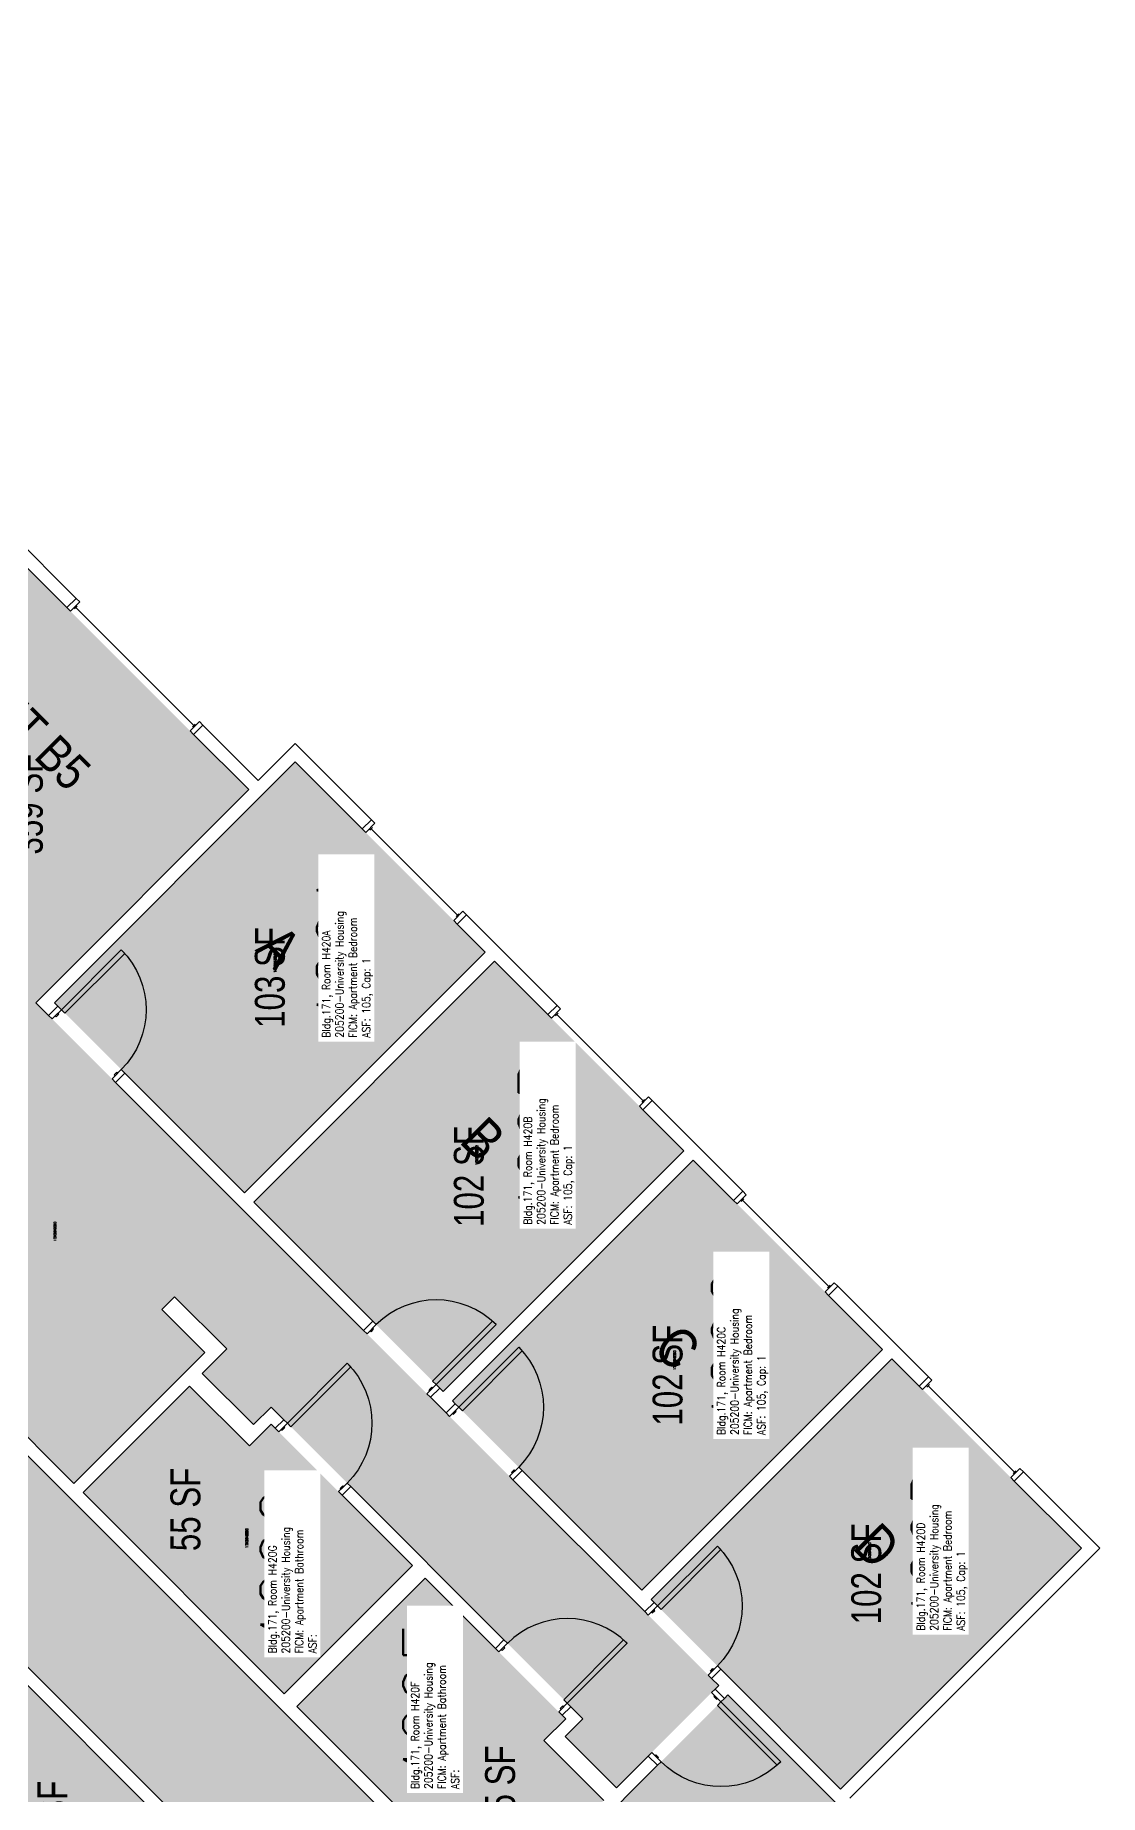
# Model space of a CAD drawing. Header units: inches. Extents: x -105 to 3698, y -798 to 1624.
# Drawn here: x 3008 to 3436, y 595 to 1302 of the extents above; entities that cross this region are included whole.
import ezdxf
from ezdxf.enums import TextEntityAlignment as Align

# ---------------------------------------------------------------- set-up
doc = ezdxf.new("R2010")
doc.units = ezdxf.units.IN
doc.header["$LTSCALE"] = 96
doc.header["$MEASUREMENT"] = 0
for name, color, linetype in [('A-AREA-IDEN', 1, 'Continuous'), ('A-DOOR', 2, 'Continuous'), ('A-GLAZ', 1, 'Continuous'), ('A-IDEN-RNUM', 7, 'Continuous'), ('A-IDEN-SNUM', 4, 'Continuous'), ('A-IDEN-VNUM', 4, 'Continuous'), ('A-WALL', 5, 'Continuous'), ('AREA-TEXT', 3, 'Continuous'), ('Rooms-Category-Color', 7, 'Continuous'), ('Rooms-College-Color', 7, 'Continuous'), ('Rooms-Department-Color', 7, 'Continuous'), ('Rooms-Division-Color', 7, 'Continuous'), ('Rooms-Information', 7, 'Continuous')]:
    doc.layers.add(name, color=color, linetype=linetype)
doc.styles.add('AREA', font='arial.ttf', dxfattribs={"width": 0.75, "height": 12})
doc.styles.add('ROOMSNUMBER', font='txt.shx', dxfattribs={"height": 0.03})
doc.styles.add('ROOMVNUMBER', font='simplex.shx', dxfattribs={"width": 0.85})
doc.styles.get("Standard").update_dxf_attribs({"font": 'ARIALN.TTF'})

msp = doc.modelspace()

# ---------------------------------------------------------------- hatches: boundary and pattern name
at = {"layer": 'Rooms-Category-Color', "true_color": 0xadadad}
msp.add_hatch(color=253, dxfattribs=at).paths.add_polyline_path([(3325.5, 326.52), (3367.93, 368.94), (2882.39, 854.48), (2900.07, 872.16), (2858.26, 913.97), (2840.58, 896.29), (2753.26, 983.61), (2770.94, 1001.29), (2712.73, 1059.5), (2695.05, 1041.82), (2434.81, 1302.06), (2392.39, 1259.63), (2652.63, 999.4), (2634.95, 981.72), (2693.16, 923.51), (2710.84, 941.18), (2840.97, 811.05), (2823.29, 793.37), (2881.51, 735.16), (2899.18, 752.84), (3195.04, 456.98), (3223.33, 428.69), (3227.57, 424.45), (3228.01, 424.89), (3271.06, 381.85), (3305.44, 347.47), (3304.94, 346.97)])
at = {"layer": 'Rooms-Category-Color', "true_color": 0x728ef3}
for points in [[(2998.38, 1094.88), (3094.19, 999.06), (3008.63, 913.5), (3282.9, 639.24), (3241.89, 598.22), (3221.29, 618.82), (3228.36, 625.89), (3103.15, 751.1), (3096.08, 744.03), (3075.48, 764.63), (3085.28, 774.43), (3064.34, 795.38), (3059.21, 790.25), (2979.93, 869.54), (2937.24, 826.85), (2932.12, 831.98), (2922.22, 822.08), (2889.55, 854.75), (2907.23, 872.43), (2891.69, 887.96), (2861.97, 917.68), (2863.39, 919.1), (2859.94, 922.54), (2840.85, 903.45), (2823.9, 920.4), (2878.17, 974.67), (2895.12, 957.72), (2886.81, 949.41), (2890.26, 945.97), (2902.01, 957.72), (2881.62, 978.12)], [(3189.13, 933.82), (3112.76, 1010.19), (3016.06, 913.5), (3092.43, 837.13)], [(3268.94, 854.01), (3192.84, 930.11), (3096.14, 833.42), (3172.25, 757.31)], [(3076.45, 773.02), (3023.86, 720.43), (2927.34, 816.95), (2979.93, 869.54)], [(3348.76, 774.2), (3272.66, 850.3), (3175.96, 753.6), (3252.06, 677.5)], [(3352.46, 770.49), (3428.56, 694.39), (3331.87, 597.69), (3255.76, 673.8)], [(3027.58, 716.72), (3108.32, 635.98), (3159.85, 687.51), (3103.15, 744.21), (3094.4, 735.46), (3070.36, 759.5)], [(3164.98, 682.38), (3113.45, 630.85), (3193.98, 550.32), (3236.76, 593.1), (3212.72, 617.14), (3221.47, 625.89)], [(3064.32, 580.27), (3021.54, 537.49), (2997.5, 561.53), (2986.01, 550.04), (2930.05, 606), (2984.32, 660.27)], [(3197.69, 546.6), (3281.66, 462.64), (3370.58, 551.55), (3286.61, 635.52)]]:
    msp.add_hatch(color=171, dxfattribs=at).paths.add_polyline_path(points)
at = {"layer": 'Rooms-College-Color', "true_color": 0xadadad}
for points in [[(3325.5, 326.52), (3367.93, 368.94), (2882.39, 854.48), (2900.07, 872.16), (2858.26, 913.97), (2840.58, 896.29), (2753.26, 983.61), (2770.94, 1001.29), (2712.73, 1059.5), (2695.05, 1041.82), (2434.81, 1302.06), (2392.39, 1259.63), (2652.63, 999.4), (2634.95, 981.72), (2693.16, 923.51), (2710.84, 941.18), (2840.97, 811.05), (2823.29, 793.37), (2881.51, 735.16), (2899.18, 752.84), (3195.04, 456.98), (3223.33, 428.69), (3227.57, 424.45), (3228.01, 424.89), (3271.06, 381.85), (3305.44, 347.47), (3304.94, 346.97)], [(2998.38, 1094.88), (3094.19, 999.06), (3008.63, 913.5), (3282.9, 639.24), (3241.89, 598.22), (3221.29, 618.82), (3228.36, 625.89), (3103.15, 751.1), (3096.08, 744.03), (3075.48, 764.63), (3085.28, 774.43), (3064.34, 795.38), (3059.21, 790.25), (2979.93, 869.54), (2937.24, 826.85), (2932.12, 831.98), (2922.22, 822.08), (2889.55, 854.75), (2907.23, 872.43), (2891.69, 887.96), (2861.97, 917.68), (2863.39, 919.1), (2859.94, 922.54), (2840.85, 903.45), (2823.9, 920.4), (2878.17, 974.67), (2895.12, 957.72), (2886.81, 949.41), (2890.26, 945.97), (2902.01, 957.72), (2881.62, 978.12)], [(3189.13, 933.82), (3112.76, 1010.19), (3016.06, 913.5), (3092.43, 837.13)], [(3268.94, 854.01), (3192.84, 930.11), (3096.14, 833.42), (3172.25, 757.31)], [(3076.45, 773.02), (3023.86, 720.43), (2927.34, 816.95), (2979.93, 869.54)], [(3348.76, 774.2), (3272.66, 850.3), (3175.96, 753.6), (3252.06, 677.5)], [(3352.46, 770.49), (3428.56, 694.39), (3331.87, 597.69), (3255.76, 673.8)], [(3027.58, 716.72), (3108.32, 635.98), (3159.85, 687.51), (3103.15, 744.21), (3094.4, 735.46), (3070.36, 759.5)], [(3164.98, 682.38), (3113.45, 630.85), (3193.98, 550.32), (3236.76, 593.1), (3212.72, 617.14), (3221.47, 625.89)], [(3064.32, 580.27), (3021.54, 537.49), (2997.5, 561.53), (2986.01, 550.04), (2930.05, 606), (2984.32, 660.27)], [(3197.69, 546.6), (3281.66, 462.64), (3370.58, 551.55), (3286.61, 635.52)]]:
    msp.add_hatch(color=253, dxfattribs=at).paths.add_polyline_path(points)
at = {"layer": 'Rooms-Department-Color', "true_color": 0xacacac}
msp.add_hatch(color=253, dxfattribs=at).paths.add_polyline_path([(3325.5, 326.52), (3367.93, 368.94), (2882.39, 854.48), (2900.07, 872.16), (2858.26, 913.97), (2840.58, 896.29), (2753.26, 983.61), (2770.94, 1001.29), (2712.73, 1059.5), (2695.05, 1041.82), (2434.81, 1302.06), (2392.39, 1259.63), (2652.63, 999.4), (2634.95, 981.72), (2693.16, 923.51), (2710.84, 941.18), (2840.97, 811.05), (2823.29, 793.37), (2881.51, 735.16), (2899.18, 752.84), (3195.04, 456.98), (3223.33, 428.69), (3227.57, 424.45), (3228.01, 424.89), (3271.06, 381.85), (3305.44, 347.47), (3304.94, 346.97)])
at = {"layer": 'Rooms-Department-Color', "true_color": 0x604aed}
for points in [[(2998.38, 1094.88), (3094.19, 999.06), (3008.63, 913.5), (3282.9, 639.24), (3241.89, 598.22), (3221.29, 618.82), (3228.36, 625.89), (3103.15, 751.1), (3096.08, 744.03), (3075.48, 764.63), (3085.28, 774.43), (3064.34, 795.38), (3059.21, 790.25), (2979.93, 869.54), (2937.24, 826.85), (2932.12, 831.98), (2922.22, 822.08), (2889.55, 854.75), (2907.23, 872.43), (2891.69, 887.96), (2861.97, 917.68), (2863.39, 919.1), (2859.94, 922.54), (2840.85, 903.45), (2823.9, 920.4), (2878.17, 974.67), (2895.12, 957.72), (2886.81, 949.41), (2890.26, 945.97), (2902.01, 957.72), (2881.62, 978.12)], [(3189.13, 933.82), (3112.76, 1010.19), (3016.06, 913.5), (3092.43, 837.13)], [(3268.94, 854.01), (3192.84, 930.11), (3096.14, 833.42), (3172.25, 757.31)], [(3076.45, 773.02), (3023.86, 720.43), (2927.34, 816.95), (2979.93, 869.54)], [(3348.76, 774.2), (3272.66, 850.3), (3175.96, 753.6), (3252.06, 677.5)], [(3352.46, 770.49), (3428.56, 694.39), (3331.87, 597.69), (3255.76, 673.8)], [(3027.58, 716.72), (3108.32, 635.98), (3159.85, 687.51), (3103.15, 744.21), (3094.4, 735.46), (3070.36, 759.5)], [(3164.98, 682.38), (3113.45, 630.85), (3193.98, 550.32), (3236.76, 593.1), (3212.72, 617.14), (3221.47, 625.89)], [(3064.32, 580.27), (3021.54, 537.49), (2997.5, 561.53), (2986.01, 550.04), (2930.05, 606), (2984.32, 660.27)], [(3197.69, 546.6), (3281.66, 462.64), (3370.58, 551.55), (3286.61, 635.52)]]:
    msp.add_hatch(color=173, dxfattribs=at).paths.add_polyline_path(points)
at = {"layer": 'Rooms-Division-Color', "true_color": 0xadadad}
msp.add_hatch(color=253, dxfattribs=at).paths.add_polyline_path([(3325.5, 326.52), (3367.93, 368.94), (2882.39, 854.48), (2900.07, 872.16), (2858.26, 913.97), (2840.58, 896.29), (2753.26, 983.61), (2770.94, 1001.29), (2712.73, 1059.5), (2695.05, 1041.82), (2434.81, 1302.06), (2392.39, 1259.63), (2652.63, 999.4), (2634.95, 981.72), (2693.16, 923.51), (2710.84, 941.18), (2840.97, 811.05), (2823.29, 793.37), (2881.51, 735.16), (2899.18, 752.84), (3195.04, 456.98), (3223.33, 428.69), (3227.57, 424.45), (3228.01, 424.89), (3271.06, 381.85), (3305.44, 347.47), (3304.94, 346.97)])
at = {"layer": 'Rooms-Division-Color', "true_color": 0x604aed}
for points in [[(2998.38, 1094.88), (3094.19, 999.06), (3008.63, 913.5), (3282.9, 639.24), (3241.89, 598.22), (3221.29, 618.82), (3228.36, 625.89), (3103.15, 751.1), (3096.08, 744.03), (3075.48, 764.63), (3085.28, 774.43), (3064.34, 795.38), (3059.21, 790.25), (2979.93, 869.54), (2937.24, 826.85), (2932.12, 831.98), (2922.22, 822.08), (2889.55, 854.75), (2907.23, 872.43), (2891.69, 887.96), (2861.97, 917.68), (2863.39, 919.1), (2859.94, 922.54), (2840.85, 903.45), (2823.9, 920.4), (2878.17, 974.67), (2895.12, 957.72), (2886.81, 949.41), (2890.26, 945.97), (2902.01, 957.72), (2881.62, 978.12)], [(3189.13, 933.82), (3112.76, 1010.19), (3016.06, 913.5), (3092.43, 837.13)], [(3268.94, 854.01), (3192.84, 930.11), (3096.14, 833.42), (3172.25, 757.31)], [(3076.45, 773.02), (3023.86, 720.43), (2927.34, 816.95), (2979.93, 869.54)], [(3348.76, 774.2), (3272.66, 850.3), (3175.96, 753.6), (3252.06, 677.5)], [(3352.46, 770.49), (3428.56, 694.39), (3331.87, 597.69), (3255.76, 673.8)], [(3027.58, 716.72), (3108.32, 635.98), (3159.85, 687.51), (3103.15, 744.21), (3094.4, 735.46), (3070.36, 759.5)], [(3164.98, 682.38), (3113.45, 630.85), (3193.98, 550.32), (3236.76, 593.1), (3212.72, 617.14), (3221.47, 625.89)], [(3064.32, 580.27), (3021.54, 537.49), (2997.5, 561.53), (2986.01, 550.04), (2930.05, 606), (2984.32, 660.27)], [(3197.69, 546.6), (3281.66, 462.64), (3370.58, 551.55), (3286.61, 635.52)]]:
    msp.add_hatch(color=173, dxfattribs=at).paths.add_polyline_path(points)

# ---------------------------------------------------------------- linework, layer by layer
at = {"layer": 'A-DOOR'}
for points in [[(3018.89, 910.68), (3020.3, 909.26), (3044.34, 933.3), (3042.93, 934.72)], [(3015.18, 906.96), (3013.76, 908.38), (3017.47, 912.09), (3018.89, 910.68)], [(3016.41, 908.2), (3016.77, 907.85), (3017.83, 908.91), (3017.47, 909.26)], [(3039.22, 882.92), (3040.63, 881.51), (3044.34, 885.22), (3042.93, 886.63)], [(3040.45, 884.16), (3040.1, 884.51), (3041.16, 885.57), (3041.52, 885.22)], [(3141.66, 780.48), (3140.25, 781.89), (3143.96, 785.61), (3145.37, 784.19)], [(3169.41, 760.15), (3168, 761.56), (3192.04, 785.61), (3193.46, 784.19)], [(3142.9, 781.72), (3143.25, 781.36), (3144.31, 782.42), (3143.96, 782.78)], [(3178.52, 751.05), (3179.93, 749.63), (3203.97, 773.67), (3202.56, 775.09)], [(3109.64, 744.62), (3111.05, 743.2), (3135.1, 767.24), (3133.68, 768.66)], [(3165.7, 756.44), (3167.12, 755.02), (3170.83, 758.74), (3169.41, 760.15)], [(3166.94, 757.68), (3166.59, 758.03), (3167.65, 759.09), (3168, 758.74)], [(3174.81, 747.33), (3173.39, 748.75), (3177.1, 752.46), (3178.52, 751.05)], [(3176.04, 748.57), (3176.4, 748.22), (3177.46, 749.28), (3177.1, 749.63)], [(3106.19, 741.17), (3104.78, 742.58), (3108.23, 746.03), (3109.64, 744.62)], [(3107.17, 742.14), (3107.52, 741.79), (3108.58, 742.85), (3108.23, 743.2)], [(3198.85, 723.29), (3200.26, 721.88), (3203.97, 725.59), (3202.56, 727)], [(3200.08, 724.53), (3199.73, 724.88), (3200.79, 725.94), (3201.14, 725.59)], [(3130.23, 717.13), (3131.65, 715.71), (3135.1, 719.16), (3133.68, 720.58)], [(3131.21, 718.1), (3130.85, 718.45), (3131.91, 719.51), (3132.27, 719.16)], [(3258.33, 671.23), (3259.75, 669.82), (3283.79, 693.86), (3282.37, 695.27)], [(3254.62, 667.52), (3253.21, 668.93), (3256.92, 672.65), (3258.33, 671.23)], [(3255.86, 668.76), (3256.21, 668.4), (3257.27, 669.46), (3256.92, 669.82)], [(3194.6, 652.76), (3193.19, 654.17), (3196.64, 657.62), (3198.05, 656.21)], [(3222.09, 632.16), (3220.68, 633.58), (3244.72, 657.62), (3246.13, 656.21)], [(3195.58, 653.73), (3195.93, 653.38), (3196.99, 654.44), (3196.64, 654.79)], [(3278.66, 643.48), (3280.08, 642.06), (3283.79, 645.78), (3282.37, 647.19)], [(3279.9, 644.71), (3279.55, 645.07), (3280.61, 646.13), (3280.96, 645.78)], [(3280.08, 636.41), (3281.49, 637.82), (3285.2, 634.11), (3283.79, 632.69)], [(3218.65, 628.72), (3220.06, 627.3), (3223.51, 630.75), (3222.09, 632.16)], [(3219.62, 629.69), (3219.26, 630.04), (3220.33, 631.1), (3220.68, 630.75)], [(3281.31, 635.17), (3280.96, 634.82), (3282.02, 633.75), (3282.37, 634.11)], [(3283.79, 632.69), (3282.37, 631.28), (3306.42, 607.24), (3307.83, 608.65)], [(3256.03, 612.36), (3254.62, 610.95), (3258.33, 607.24), (3259.75, 608.65)], [(3257.27, 611.13), (3257.63, 611.48), (3258.69, 610.42), (3258.33, 610.07)]]:
    msp.add_lwpolyline(points, close=True, dxfattribs=at)
at = {"layer": 'A-DOOR', "extrusion": (0, 0, -1)}
for centre, start, end in [((-3018.89, 910.68), 135, 225), ((-3178.52, 751.05), 135, 225), ((-3109.64, 744.62), 135, 225), ((-3258.33, 671.23), 135, 225), ((-3283.79, 632.69), 225, 315)]:
    msp.add_arc(centre, 34, start, end, dxfattribs=at)
at = {"layer": 'A-DOOR'}
for centre in [(3169.41, 760.15), (3222.09, 632.16)]:
    msp.add_arc(centre, 34, 45, 135, dxfattribs=at)
at = {"layer": 'A-GLAZ'}
for p, q in [((3024.19, 1071.73), (3025.25, 1072.79)), ((3024.72, 1072.26), (3072.09, 1024.88)), ((3071.56, 1024.35), (3072.62, 1025.41)), ((3142.78, 982.83), (3143.84, 983.89)), ((3143.31, 983.36), (3177.96, 948.71)), ((3177.43, 948.18), (3178.49, 949.24)), ((3217.37, 908.24), (3218.43, 909.3)), ((3217.9, 908.77), (3252.54, 874.13)), ((3252.01, 873.6), (3253.07, 874.66)), ((3291.96, 833.64), (3293.03, 834.7)), ((3292.5, 834.17), (3327.14, 799.53)), ((3326.61, 799), (3327.67, 800.06)), ((3366.51, 759.1), (3367.57, 760.16)), ((3367.04, 759.63), (3401.69, 724.98)), ((3401.16, 724.45), (3402.22, 725.51))]:
    msp.add_line(p, q, dxfattribs=at)
for points in [[(3026.22, 1074.47), (3024.8, 1075.88), (3021.09, 1072.17), (3022.51, 1070.75)], [(3074.3, 1026.38), (3075.72, 1024.97), (3072, 1021.26), (3070.59, 1022.67)], [(3144.82, 985.57), (3143.4, 986.98), (3139.69, 983.27), (3141.1, 981.85)], [(3180.17, 950.21), (3181.58, 948.8), (3177.87, 945.09), (3176.46, 946.5)], [(3219.4, 910.98), (3217.98, 912.4), (3214.27, 908.69), (3215.69, 907.27)], [(3254.75, 875.63), (3256.17, 874.21), (3252.46, 870.5), (3251.04, 871.92)], [(3294, 836.38), (3292.58, 837.8), (3288.87, 834.09), (3290.29, 832.67)], [(3329.35, 801.03), (3330.77, 799.61), (3327.06, 795.9), (3325.64, 797.32)], [(3368.54, 761.84), (3367.13, 763.25), (3363.42, 759.54), (3364.83, 758.13)], [(3403.9, 726.48), (3405.31, 725.07), (3401.6, 721.36), (3400.19, 722.77)]]:
    msp.add_lwpolyline(points, close=True, dxfattribs=at)
at = {"layer": 'A-WALL'}
for p, q in [((2998.38, 1102.3), (3024.8, 1075.88)), ((3021.09, 1072.17), (2998.38, 1094.88)), ((3024.8, 1075.88), (3021.09, 1072.17)), ((3072, 1021.26), (3075.72, 1024.97)), ((3075.72, 1024.97), (3097.91, 1002.78)), ((3094.2, 999.06), (3072, 1021.26)), ((3097.91, 1002.78), (3112.76, 1017.63)), ((3112.76, 1017.63), (3143.4, 986.98)), ((3112.76, 1010.2), (3016.06, 913.5)), ((3139.69, 983.27), (3112.76, 1010.2)), ((3008.64, 913.5), (3094.2, 999.06)), ((3143.4, 986.98), (3139.69, 983.27)), ((3177.87, 945.09), (3181.58, 948.8)), ((3181.58, 948.8), (3217.98, 912.4)), ((3189.12, 933.83), (3177.87, 945.09)), ((3092.43, 837.14), (3189.12, 933.83)), ((3192.84, 930.12), (3096.14, 833.42)), ((3214.27, 908.69), (3192.84, 930.12)), ((3013.76, 908.38), (3008.64, 913.5)), ((3017.47, 912.09), (3013.76, 908.38)), ((3016.06, 913.5), (3017.47, 912.09)), ((3217.98, 912.4), (3214.27, 908.69)), ((3040.63, 881.51), (3044.34, 885.22)), ((3044.34, 885.22), (3092.43, 837.14)), ((3140.25, 781.89), (3040.63, 881.51)), ((3252.46, 870.5), (3256.17, 874.21)), ((3268.94, 854.02), (3252.46, 870.5)), ((3256.17, 874.21), (3292.58, 837.8)), ((3190.72, 546.16), (2882.39, 854.48)), ((3172.24, 757.32), (3268.94, 854.02)), ((3272.65, 850.31), (3175.95, 753.61)), ((3288.87, 834.09), (3272.65, 850.31)), ((3292.58, 837.8), (3288.87, 834.09)), ((3096.14, 833.42), (3143.96, 785.61)), ((2927.35, 816.95), (3023.87, 720.43)), ((3327.06, 795.9), (3330.77, 799.61)), ((3330.77, 799.61), (3367.13, 763.25)), ((3059.21, 790.25), (3064.34, 795.38)), ((3064.34, 795.38), (3085.29, 774.43)), ((3348.75, 774.2), (3327.06, 795.9)), ((3076.45, 773.02), (3059.21, 790.25)), ((3143.96, 785.61), (3140.25, 781.89)), ((3023.87, 720.43), (3076.45, 773.02)), ((3085.29, 774.43), (3075.49, 764.63)), ((3252.06, 677.51), (3348.75, 774.2)), ((3352.47, 770.49), (3255.77, 673.79)), ((3363.42, 759.54), (3352.47, 770.49)), ((3075.49, 764.63), (3096.08, 744.03)), ((3367.13, 763.25), (3363.42, 759.54)), ((3070.36, 759.5), (3027.58, 716.72)), ((3094.4, 735.46), (3070.36, 759.5)), ((3167.12, 755.02), (3170.83, 758.74)), ((3170.83, 758.74), (3172.24, 757.32)), ((3068.47, 583.55), (2899.19, 752.84)), ((3096.08, 744.03), (3103.15, 751.1)), ((3103.15, 751.1), (3108.23, 746.03)), ((3173.39, 748.75), (3167.12, 755.02)), ((3177.1, 752.46), (3173.39, 748.75)), ((3175.95, 753.61), (3177.1, 752.46)), ((3103.15, 744.21), (3094.4, 735.46)), ((3104.78, 742.58), (3103.15, 744.21)), ((3108.23, 746.03), (3104.78, 742.58)), ((3200.26, 721.88), (3203.97, 725.59)), ((3253.21, 668.93), (3200.26, 721.88)), ((3203.97, 725.59), (3252.06, 677.51)), ((3401.6, 721.36), (3405.31, 725.07)), ((3428.57, 694.39), (3401.6, 721.36)), ((3405.31, 725.07), (3435.99, 694.39)), ((3027.58, 716.72), (3108.33, 635.98)), ((3131.65, 715.71), (3135.1, 719.16)), ((3159.86, 687.51), (3131.65, 715.71)), ((3135.1, 719.16), (3196.64, 657.62)), ((3331.87, 597.69), (3428.57, 694.39)), ((3435.99, 694.39), (3335.58, 593.98)), ((3108.33, 635.98), (3159.86, 687.51)), ((3164.98, 682.38), (3113.45, 630.85)), ((3193.19, 654.17), (3164.98, 682.38)), ((3256.92, 672.65), (3253.21, 668.93)), ((3255.77, 673.79), (3256.92, 672.65)), ((2984.32, 660.28), (3064.32, 580.28)), ((3196.64, 657.62), (3193.19, 654.17)), ((3280.08, 642.06), (3283.79, 645.78)), ((3283.79, 645.78), (3331.87, 597.69)), ((3282.9, 639.23), (3280.08, 642.06)), ((3281.49, 637.82), (3282.9, 639.23)), ((3285.2, 634.11), (3281.49, 637.82)), ((3113.45, 630.85), (3193.99, 550.32)), ((3220.06, 627.3), (3223.51, 630.75)), ((3223.51, 630.75), (3228.37, 625.89)), ((3286.62, 635.52), (3285.2, 634.11)), ((3331.43, 590.71), (3286.62, 635.52)), ((3212.72, 617.14), (3221.47, 625.89)), ((3221.47, 625.89), (3220.06, 627.3)), ((3228.37, 625.89), (3221.3, 618.82)), ((3236.77, 593.1), (3212.72, 617.14)), ((3221.3, 618.82), (3241.89, 598.22)), ((3241.89, 598.22), (3254.62, 610.95)), ((3254.62, 610.95), (3258.33, 607.24)), ((3258.33, 607.24), (3197.7, 546.6))]:
    msp.add_line(p, q, dxfattribs=at)

# ---------------------------------------------------------------- texts
at = {"layer": 'A-AREA-IDEN'}
msp.add_text('UNIT B5', height=14.4, rotation=315, dxfattribs=at).set_placement((2999.23, 1020.12), align=Align.CENTER)
at = {"layer": 'A-AREA-IDEN', "char_height": 16, "width": 41.8447, "attachment_point": 1, "rotation": 314.57227}
for s, insert in [('{\\C1;A}', (3107.8, 945.81)), ('{\\C1;B}', (3189.71, 868.79)), ('{\\C1;C}', (3267.31, 785.37)), ('{\\C1;D}', (3347.57, 705.72))]:
    msp.add_mtext(s, dxfattribs=dict(at, insert=insert))
at = {"layer": 'A-IDEN-RNUM', "style": 'ROOMSNUMBER', "width": 0.85}
for s, p in [('0420-A0', (3104.75, 929.46)), ('0420-B0', (3185.73, 852.3)), ('0420-K0', (3016.31, 821.66)), ('0420-C0', (3265.24, 769.93)), ('0420-G0', (3093.34, 698.47)), ('0420-D0', (3343.58, 692.83)), ('0420-F0', (3162.91, 635.97))]:
    msp.add_text(s, height=1, rotation=90, dxfattribs=at).set_placement(p, align=Align.MIDDLE_CENTER)
at = {"layer": 'A-IDEN-SNUM', "style": 'ROOMSNUMBER', "width": 0.85}
for s, p in [('1710H420A0', (3104.75, 929.46)), ('1710H420B0', (3185.73, 852.3)), ('1710H420K0', (3016.31, 821.66)), ('1710H420C0', (3265.24, 769.93)), ('1710H420G0', (3093.34, 698.47)), ('1710H420D0', (3343.58, 692.83)), ('1710H420F0', (3162.91, 635.97))]:
    msp.add_text(s, height=1, rotation=90, dxfattribs=at).set_placement(p, align=Align.MIDDLE_CENTER)
at = {"layer": 'A-IDEN-VNUM', "style": 'ROOMVNUMBER', "width": 0.85}
for s, p in [('420A', (3132.77, 934.05)), ('420B', (3213.72, 857.99)), ('420C', (3291.46, 774.03)), ('420D', (3371.57, 694.94)), ('420G', (3110.08, 686.28)), ('420F', (3167.35, 630.95))]:
    msp.add_text(s, height=22.5, rotation=90, dxfattribs=at).set_placement(p, align=Align.MIDDLE_CENTER)
at = {"layer": 'AREA-TEXT', "style": 'AREA', "width": 0.75}
for s, p in [('359 SF', (3005.39, 993.26)), ('103 SF', (3102.6, 923.66)), ('102 SF', (3182.54, 843.71)), ('102 SF', (3262.36, 763.9)), ('55 SF', (3068.68, 709.99)), ('102 SF', (3342.16, 684.09)), ('55 SF', (3195.09, 598.45)), ('56 SF', (3015.24, 584.26))]:
    msp.add_text(s, height=12, rotation=90, dxfattribs=at).set_placement(p, align=Align.MIDDLE_CENTER)

# ---------------------------------------------------------------- next in the draw order: texts
at = {"layer": 'Rooms-Information', "char_height": 3.2143, "width": 72, "attachment_point": 7, "rotation": 90, "style": 'ROOMVNUMBER', "bg_fill": 3, "box_fill_scale": 1.5, "bg_fill_color": 256, "bg_fill_true_color": 13158600, "bg_fill_transparency": 0}
for s, insert in [('Bldg.171, Room H420A^M^J205200-University Housing^M^JFICM: Apartment Bedroom^M^JASF: 105, Cap: 1', (3144.02, 899.45)), ('Bldg.171, Room H420B^M^J205200-University Housing^M^JFICM: Apartment Bedroom^M^JASF: 105, Cap: 1', (3224.97, 824.3)), ('Bldg.171, Room H420C^M^J205200-University Housing^M^JFICM: Apartment Bedroom^M^JASF: 105, Cap: 1', (3302.71, 739.88)), ('Bldg.171, Room H420D^M^J205200-University Housing^M^JFICM: Apartment Bedroom^M^JASF: 105, Cap: 1', (3382.82, 661.24)), ('Bldg.171, Room H420G^M^J205200-University Housing^M^JFICM: Apartment Bathroom^M^JASF: ', (3121.33, 652.13)), ('Bldg.171, Room H420F^M^J205200-University Housing^M^JFICM: Apartment Bathroom^M^JASF: ', (3178.6, 597.71))]:
    msp.add_mtext(s, dxfattribs=dict(at, insert=insert))

doc.saveas('drawing.dxf')
